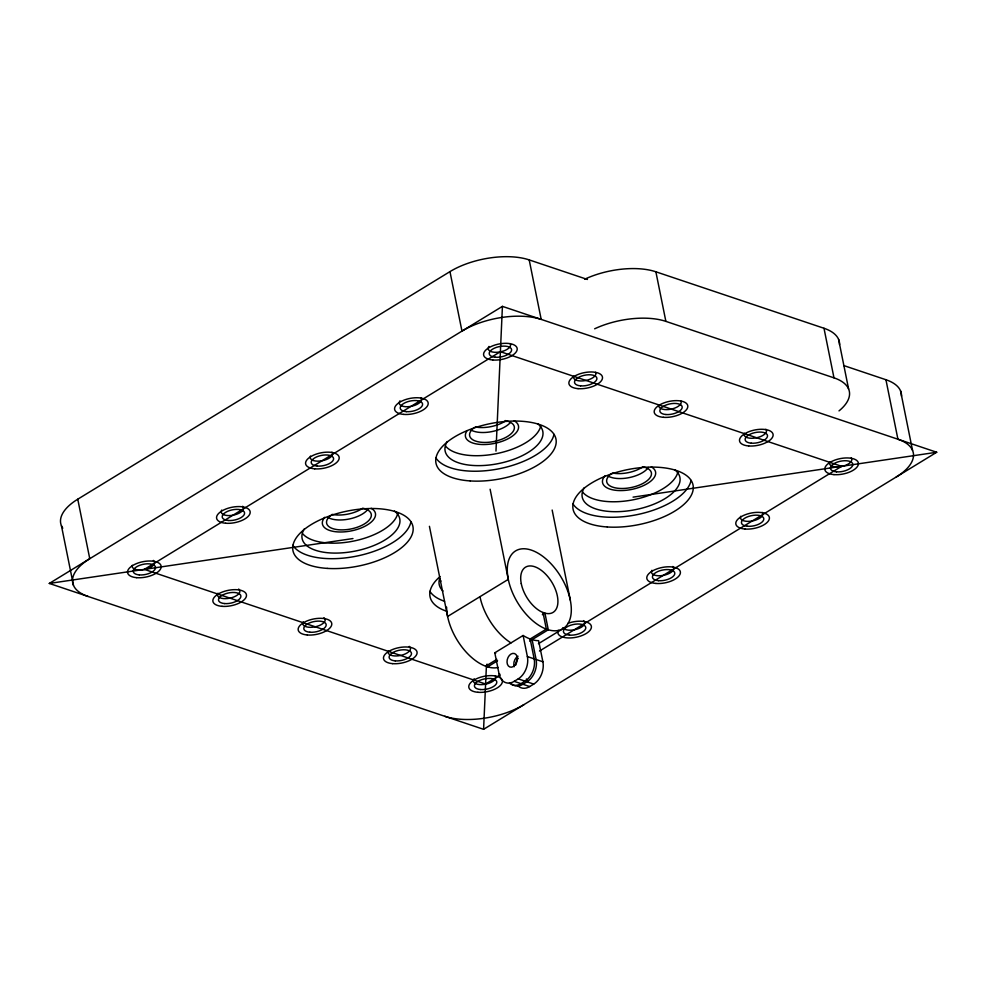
<?xml version="1.0" encoding="UTF-8"?>
<svg xmlns="http://www.w3.org/2000/svg" width="986" height="986" viewBox="0 0 986 986"><rect width="100%" height="100%" fill="white"/><g stroke="black" fill="none" stroke-linecap="round" stroke-linejoin="round"><path stroke-width="1.48" d="M483.584 729.32L936.7 452.254L502.416 306.375L49.3 583.441L483.584 729.32L486.431 665.34M495.97 451.095L502.416 306.375M62.784 528.213A56.929 26.104 -11.4 0 1 77.758 499.199L449.961 271.618A56.929 26.104 -11.4 0 1 529.199 259.897L587.434 279.469M542.349 614.709L544.925 613.132L548.278 629.758L529.667 641.134M542.99 612.479L546.343 629.105L530.16 639.002L534.165 658.858A17.082 11.881 -71.4 0 1 525.02 681.153L520.978 683.631L514.199 681.351A17.082 11.881 -71.4 0 1 499.052 673.894L494.799 652.794L523.122 635.477A45.541 25.192 58.6 0 0 538.627 640.69L542.892 661.791A17.082 11.881 -71.4 0 1 533.746 684.087L529.704 686.552A17.082 11.881 -71.4 0 1 518.18 686.034M485.654 666.216L496.858 659.363M497.548 660.78L487.589 666.869L487.035 664.096M538.405 643.722L563.462 628.39M500.05 675.163L485.593 684.001L144.375 569.378L500.407 351.694L841.625 466.316L539.465 651.068M514.199 681.351L518.242 678.873A17.082 11.881 -71.4 0 0 527.374 656.577L523.122 635.477M511.401 683.754A17.082 11.881 -71.4 0 0 522.913 684.272L526.968 681.807A17.082 11.881 -71.4 0 0 536.101 659.511L532.095 639.655M49.3 583.441L352.939 538.553M633.061 497.141L936.7 452.254M584.649 279.223A56.929 26.104 -11.4 0 1 655.875 271.791L823.988 328.264A56.929 26.104 -11.4 0 1 839.554 344.718M843.708 365.547L885.933 379.733A56.929 26.104 -11.4 0 1 901.5 396.187M594.644 328.806A56.929 26.104 -11.4 0 1 665.87 321.374L833.983 377.848A56.929 26.104 -11.4 0 1 839.012 410.891M527.374 656.577L534.165 658.858M536.101 659.511L542.892 661.791M518.242 678.873L525.02 681.153M533.746 684.087L526.968 681.807L526.388 678.972M499.052 673.894L499.902 674.178M522.913 684.272L529.704 686.552M900.551 390.887L912.543 450.392M885.933 379.733L897.926 439.238A56.929 26.104 -11.4 0 1 896.237 477.002M838.605 339.418L848.601 389.002M823.988 328.264L833.983 377.848M655.875 271.791L665.87 321.374M529.199 259.897L541.191 319.402A56.929 26.104 -11.4 0 0 461.966 331.111L449.961 271.618M552.16 510.045L570.339 600.203M490.116 489.216L508.295 579.361L447.607 616.472L429.428 526.314M77.758 499.199L89.763 558.705A56.929 26.104 -11.4 0 0 88.074 596.456M61.452 525.797L73.457 585.302M394.462 511.081A49.805 22.838 -11.4 0 1 355.145 551.088A49.805 22.838 -11.4 0 1 304.193 529.001M362.836 508.147A22.764 10.439 -11.4 0 1 332.122 514.384M442.997 590.984A49.805 22.838 -11.4 0 1 439.657 578.535M537.493 423.623A49.805 22.838 -11.4 0 1 498.176 463.63A49.805 22.838 -11.4 0 1 447.225 441.543M504.487 421.589A22.764 10.439 -11.4 0 1 475.166 426.913M674.584 469.669A49.805 22.838 -11.4 0 1 635.267 509.688A49.805 22.838 -11.4 0 1 584.316 487.602M642.971 466.735A22.764 10.439 -11.4 0 1 612.257 472.972M651.315 466.883A27.041 12.399 -11.4 0 1 631.077 489.549A27.041 12.399 -11.4 0 1 604.862 475.881M648.27 467.475A22.764 10.439 -11.4 0 1 629.881 477.47A22.764 10.439 -11.4 0 1 608.325 476.176M643.784 466.982A22.764 10.439 -11.4 0 1 646.409 481.291A22.764 10.439 -11.4 0 1 615.412 487.885A22.764 10.439 -11.4 0 1 610.864 473.983M514.224 420.837A27.041 12.399 -11.4 0 1 495.317 443.232A27.041 12.399 -11.4 0 1 466.785 431.165M510.354 422.55A22.764 10.439 -11.4 0 1 491.669 431.646A22.764 10.439 -11.4 0 1 471.234 430.13M505.066 420.578A22.764 10.439 -11.4 0 1 510.169 434.579A22.764 10.439 -11.4 0 1 478.888 441.938A22.764 10.439 -11.4 0 1 473.773 427.936M371.18 508.295A27.041 12.399 -11.4 0 1 350.954 530.961A27.041 12.399 -11.4 0 1 324.739 517.293M368.148 508.887A22.764 10.439 -11.4 0 1 349.747 518.882A22.764 10.439 -11.4 0 1 328.202 517.588M363.661 508.394A22.764 10.439 -11.4 0 1 366.287 522.691A22.764 10.439 -11.4 0 1 335.289 529.285A22.764 10.439 -11.4 0 1 330.741 515.395M446.535 611.197A61.194 28.064 -11.4 0 1 440.027 576.588M524.034 704.583A56.929 26.104 -11.4 0 1 444.809 716.292M444.538 601.275A61.194 28.064 -11.4 0 1 429.884 591.317M441.001 581.062A49.805 22.838 -11.4 0 1 439.731 579.719M691.05 480.392A61.194 28.064 -11.4 0 1 636.229 514.815A61.194 28.064 -11.4 0 1 572.915 503.858M677.887 471.752A49.805 22.838 -11.4 0 1 635.009 499.409A49.805 22.838 -11.4 0 1 582.775 492.26M410.915 521.804A61.194 28.064 -11.4 0 1 356.106 556.227A61.194 28.064 -11.4 0 1 292.793 545.27M397.765 513.151A49.805 22.838 -11.4 0 1 354.886 540.809A49.805 22.838 -11.4 0 1 302.64 533.673M553.959 434.345A61.194 28.064 -11.4 0 1 499.138 468.769A61.194 28.064 -11.4 0 1 435.824 457.8M540.796 425.693A49.805 22.838 -11.4 0 1 497.918 453.35A49.805 22.838 -11.4 0 1 445.684 446.214M510.218 343.646A11.388 5.226 -11.4 0 1 498.768 352.138A11.388 5.226 -11.4 0 1 488.982 346.419M595.519 372.301A11.388 5.226 -11.4 0 1 585.265 380.596A11.388 5.226 -11.4 0 1 573.655 376.27M495.416 675.952A11.388 5.226 -11.4 0 1 483.966 684.444A11.388 5.226 -11.4 0 1 474.18 678.725M153.323 560.405A11.388 5.226 -11.4 0 1 145.139 569.39A11.388 5.226 -11.4 0 1 132.321 565.298M323.938 617.717A11.388 5.226 -11.4 0 1 314.953 626.862A11.388 5.226 -11.4 0 1 303.306 621.821M238.637 589.061A11.388 5.226 -11.4 0 1 229.639 598.206A11.388 5.226 -11.4 0 1 218.005 593.165M409.239 646.372A11.388 5.226 -11.4 0 1 401.043 655.345A11.388 5.226 -11.4 0 1 388.237 651.265M765.9 429.28A11.388 5.226 -11.4 0 1 755.88 437.907A11.388 5.226 -11.4 0 1 744.418 433.187M680.833 400.957A11.388 5.226 -11.4 0 1 670.579 409.252A11.388 5.226 -11.4 0 1 658.956 404.926M851.201 457.935A11.388 5.226 -11.4 0 1 841.181 466.563A11.388 5.226 -11.4 0 1 829.719 461.842M331.974 452.167A11.388 5.226 -11.4 0 1 321.954 460.782A11.388 5.226 -11.4 0 1 310.491 456.062M420.973 397.74A11.388 5.226 -11.4 0 1 410.164 406.503A11.388 5.226 -11.4 0 1 399.983 400.846M242.679 506.274A11.388 5.226 -11.4 0 1 232.942 515.21A11.388 5.226 -11.4 0 1 221.702 510.082M583.552 620.613A11.388 5.226 -11.4 0 1 577.673 628.92A11.388 5.226 -11.4 0 1 562.784 627.712M567.948 623.325A17.082 7.826 -11.4 0 1 591.107 625.444A17.082 7.826 -11.4 0 1 574.246 637.585A17.082 7.826 -11.4 0 1 558.261 630.3M762.203 512.363A11.388 5.226 -11.4 0 1 752.182 520.99A11.388 5.226 -11.4 0 1 740.72 516.257M672.896 566.469A11.388 5.226 -11.4 0 1 663.171 575.405A11.388 5.226 -11.4 0 1 651.931 570.29M498.164 667.46A45.541 25.192 58.6 0 1 464.554 650.279A45.541 25.192 58.6 0 1 446.596 607.093M510.982 642.909A45.541 25.192 58.6 0 1 479.972 596.678M520.978 683.631A17.082 11.881 -71.4 0 1 509.466 683.101M495.687 653.336A45.541 25.192 58.6 0 1 494.799 652.794M515.74 665.143A7.112 4.942 -71.4 0 1 518.217 658.241M514.248 666.709A7.112 4.942 -71.4 0 1 518.007 656.208M470.236 480.934A61.194 28.064 -11.4 0 0 556.005 439.275A61.194 28.064 -11.4 0 0 461.67 433.076A61.194 28.064 -11.4 0 0 470.236 480.934M607.327 526.98A61.194 28.064 -11.4 0 0 693.096 485.322A61.194 28.064 -11.4 0 0 598.761 479.122A61.194 28.064 -11.4 0 0 607.327 526.98M327.204 568.392A61.194 28.064 -11.4 0 0 412.974 526.734A61.194 28.064 -11.4 0 0 318.638 520.534A61.194 28.064 -11.4 0 0 327.204 568.392M492.741 359.989A17.082 7.826 -11.4 0 0 517.194 348.65A17.082 7.826 -11.4 0 0 491.274 346.456A17.082 7.826 -11.4 0 0 492.741 359.989M578.043 388.644A17.082 7.826 -11.4 0 0 602.495 377.305A17.082 7.826 -11.4 0 0 576.576 375.111A17.082 7.826 -11.4 0 0 578.043 388.644M477.939 692.295A17.082 7.826 -11.4 0 0 502.392 680.956A17.082 7.826 -11.4 0 0 476.472 678.762A17.082 7.826 -11.4 0 0 477.939 692.295M136.709 577.673A17.082 7.826 -11.4 0 0 161.174 566.334A17.082 7.826 -11.4 0 0 135.255 564.14A17.082 7.826 -11.4 0 0 136.709 577.673M307.324 634.984A17.082 7.826 -11.4 0 0 331.777 623.645A17.082 7.826 -11.4 0 0 305.857 621.451A17.082 7.826 -11.4 0 0 307.324 634.984M222.023 606.328A17.082 7.826 -11.4 0 0 246.475 594.989A17.082 7.826 -11.4 0 0 220.556 592.796A17.082 7.826 -11.4 0 0 222.023 606.328M392.625 663.64A17.082 7.826 -11.4 0 0 417.078 652.301A17.082 7.826 -11.4 0 0 391.171 650.107A17.082 7.826 -11.4 0 0 392.625 663.64M748.657 445.955A17.082 7.826 -11.4 0 0 773.11 434.604A17.082 7.826 -11.4 0 0 747.191 432.423A17.082 7.826 -11.4 0 0 748.657 445.955M663.344 417.3A17.082 7.826 -11.4 0 0 687.797 405.949A17.082 7.826 -11.4 0 0 661.889 403.767A17.082 7.826 -11.4 0 0 663.344 417.3M833.959 474.611A17.082 7.826 -11.4 0 0 858.412 463.26A17.082 7.826 -11.4 0 0 832.492 461.078A17.082 7.826 -11.4 0 0 833.959 474.611M314.731 468.831A17.082 7.826 -11.4 0 0 339.184 457.492A17.082 7.826 -11.4 0 0 313.265 455.298A17.082 7.826 -11.4 0 0 314.731 468.831M403.73 414.403A17.082 7.826 -11.4 0 0 428.183 403.064A17.082 7.826 -11.4 0 0 402.276 400.871A17.082 7.826 -11.4 0 0 403.73 414.403M225.72 523.246A17.082 7.826 -11.4 0 0 250.173 511.907A17.082 7.826 -11.4 0 0 224.253 509.713A17.082 7.826 -11.4 0 0 225.72 523.246M744.948 529.026A17.082 7.826 -11.4 0 0 769.4 517.687A17.082 7.826 -11.4 0 0 743.493 515.493A17.082 7.826 -11.4 0 0 744.948 529.026M655.949 583.453A17.082 7.826 -11.4 0 0 680.402 572.114A17.082 7.826 -11.4 0 0 654.482 569.92A17.082 7.826 -11.4 0 0 655.949 583.453M508.123 578.499A45.541 25.192 58.6 0 0 561.244 629.573A45.541 25.192 58.6 0 0 548.573 561.28A45.541 25.192 58.6 0 0 508.123 578.499M515.049 665.119A7.112 4.942 -71.4 0 0 514.581 653.57A7.112 4.942 -71.4 0 0 507.014 662.136A7.112 4.942 -71.4 0 0 515.049 665.119M521.261 583.626A26.474 14.642 58.6 0 0 552.296 612.811A26.474 14.642 58.6 0 0 544.383 572.915A26.474 14.642 58.6 0 0 521.261 583.626M480.49 689.534A11.388 5.226 -11.4 0 0 496.796 681.967A11.388 5.226 -11.4 0 0 479.516 680.513A11.388 5.226 -11.4 0 0 480.49 689.534M139.272 574.912A11.388 5.226 -11.4 0 0 155.566 567.344A11.388 5.226 -11.4 0 0 138.299 565.89A11.388 5.226 -11.4 0 0 139.272 574.912M309.875 632.223A11.388 5.226 -11.4 0 0 326.181 624.656A11.388 5.226 -11.4 0 0 308.901 623.201A11.388 5.226 -11.4 0 0 309.875 632.223M224.574 603.568A11.388 5.226 -11.4 0 0 240.88 596A11.388 5.226 -11.4 0 0 223.6 594.546A11.388 5.226 -11.4 0 0 224.574 603.568M395.189 660.879A11.388 5.226 -11.4 0 0 411.482 653.311A11.388 5.226 -11.4 0 0 394.215 651.857A11.388 5.226 -11.4 0 0 395.189 660.879M751.209 443.182A11.388 5.226 -11.4 0 0 767.515 435.627A11.388 5.226 -11.4 0 0 750.235 434.16A11.388 5.226 -11.4 0 0 751.209 443.182M580.594 385.871A11.388 5.226 -11.4 0 0 596.9 378.316A11.388 5.226 -11.4 0 0 579.62 376.849A11.388 5.226 -11.4 0 0 580.594 385.871M665.907 414.527A11.388 5.226 -11.4 0 0 682.201 406.971A11.388 5.226 -11.4 0 0 664.934 405.505A11.388 5.226 -11.4 0 0 665.907 414.527M495.292 357.228A11.388 5.226 -11.4 0 0 511.598 349.66A11.388 5.226 -11.4 0 0 494.319 348.206A11.388 5.226 -11.4 0 0 495.292 357.228M836.51 471.838A11.388 5.226 -11.4 0 0 852.816 464.283A11.388 5.226 -11.4 0 0 835.536 462.816A11.388 5.226 -11.4 0 0 836.51 471.838M317.282 466.07A11.388 5.226 -11.4 0 0 333.588 458.502A11.388 5.226 -11.4 0 0 316.309 457.048A11.388 5.226 -11.4 0 0 317.282 466.07M406.281 411.643A11.388 5.226 -11.4 0 0 422.587 404.087A11.388 5.226 -11.4 0 0 405.308 402.621A11.388 5.226 -11.4 0 0 406.281 411.643M228.271 520.485A11.388 5.226 -11.4 0 0 244.577 512.93A11.388 5.226 -11.4 0 0 227.298 511.463A11.388 5.226 -11.4 0 0 228.271 520.485M569.489 635.107A11.388 5.226 -11.4 0 0 585.795 627.552A11.388 5.226 -11.4 0 0 568.515 626.085A11.388 5.226 -11.4 0 0 569.489 635.107M747.511 526.265A11.388 5.226 -11.4 0 0 763.805 518.698A11.388 5.226 -11.4 0 0 746.538 517.243A11.388 5.226 -11.4 0 0 747.511 526.265M658.5 580.68A11.388 5.226 -11.4 0 0 674.806 573.125A11.388 5.226 -11.4 0 0 657.526 571.658A11.388 5.226 -11.4 0 0 658.5 580.68"/></g></svg>
